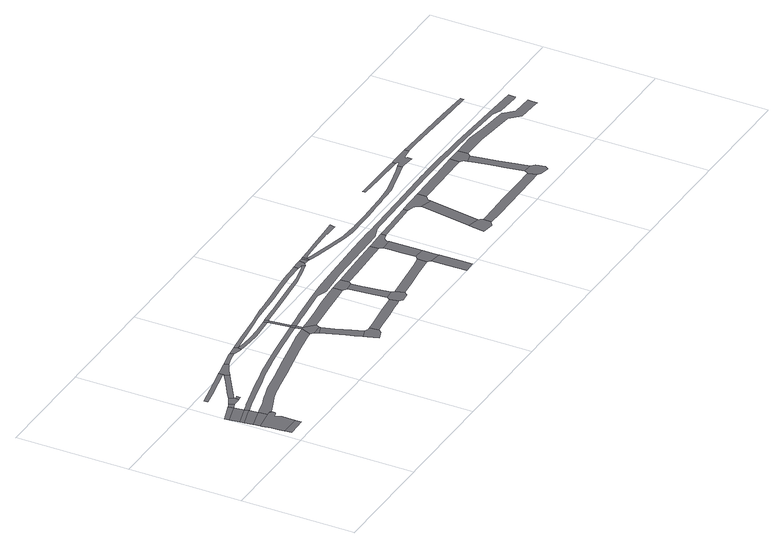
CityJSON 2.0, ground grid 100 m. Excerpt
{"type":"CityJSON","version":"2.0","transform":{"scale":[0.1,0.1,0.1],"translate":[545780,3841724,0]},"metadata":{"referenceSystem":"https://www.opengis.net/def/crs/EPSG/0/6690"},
"CityObjects":{
"road1":{"type":"Road","geometry":[{"type":"MultiSurface","lod":"1","boundaries":[[[0,1,2,3]]]}]},
"road2":{"type":"Road","attributes":{"function":"2","RoadStructureAttribute.sectionType":"7"},"geometry":[{"type":"MultiSurface","lod":"1","boundaries":[[[4,5,6,7,8,9,10,11,12,13,14,15,16,17,18,19,0,3]]]}]},
"road3":{"type":"Road","geometry":[{"type":"MultiSurface","lod":"1","boundaries":[[[20,21,15,14]]]}]},
"road4":{"type":"Road","attributes":{"function":"2","RoadStructureAttribute.sectionType":"7"},"geometry":[{"type":"MultiSurface","lod":"1","boundaries":[[[22,23,24,21,20]]]}]},
"road5":{"type":"Road","geometry":[{"type":"MultiSurface","lod":"1","boundaries":[[[25,26,23,22]]]}]},
"road6":{"type":"Road","attributes":{"function":"2","RoadStructureAttribute.sectionType":"7"},"geometry":[{"type":"MultiSurface","lod":"1","boundaries":[[[27,28,26,25]]]}]},
"road7":{"type":"Road","geometry":[{"type":"MultiSurface","lod":"1","boundaries":[[[29,30,28,27]]]}]},
"road8":{"type":"Road","attributes":{"RoadStructureAttribute.sectionType":"1"},"geometry":[{"type":"MultiSurface","lod":"1","boundaries":[[[31,32,29,27,33,34]]]}]},
"road9":{"type":"Road","attributes":{"RoadStructureAttribute.sectionType":"1"},"geometry":[{"type":"MultiSurface","lod":"1","boundaries":[[[35,36,31,34,37,38,39,40,41,42,43]]]}]},
"road10":{"type":"Road","geometry":[{"type":"MultiSurface","lod":"1","boundaries":[[[44,45,46,47,41,40]]]}]},
"road11":{"type":"Road","geometry":[{"type":"MultiSurface","lod":"1","boundaries":[[[48,49,50,51,52,53,54,55,56]]]}]},
"road12":{"type":"Road","attributes":{"RoadStructureAttribute.sectionType":"1"},"geometry":[{"type":"MultiSurface","lod":"1","boundaries":[[[57,58,59,60,61,35,43,62,63]]]}]},
"road13":{"type":"Road","geometry":[{"type":"MultiSurface","lod":"1","boundaries":[[[64,65,66,48,56,67,68,57,63,69,70,71]]]}]},
"road14":{"type":"Road","attributes":{"RoadStructureAttribute.sectionType":"1"},"geometry":[{"type":"MultiSurface","lod":"1","boundaries":[[[72,73,74,75,76,77,78,79,80,81,82,83,84,20,14,85,86,87,88,89,90,91,92,93,94,95,96,97,98,99]]]}]},
"road15":{"type":"Road","attributes":{"RoadStructureAttribute.sectionType":"1"},"geometry":[{"type":"MultiSurface","lod":"1","boundaries":[[[100,101,102,103,104,105,106,107,108,109,110,111,112,113,25,22,114,115,116,117,118,119,120,121,122,123,124,125,126,127,128]]]}]},
"road16":{"type":"Road","attributes":{"RoadStructureAttribute.sectionType":"1"},"geometry":[{"type":"MultiSurface","lod":"1","boundaries":[[[129,130,64,71,131,132]]]}]},
"road17":{"type":"Road","geometry":[{"type":"MultiSurface","lod":"1","boundaries":[[[133,129,132,134,135,136,137]]]}]},
"road18":{"type":"Road","attributes":{"RoadStructureAttribute.sectionType":"1"},"geometry":[{"type":"MultiSurface","lod":"1","boundaries":[[[138,139,140,137,136,141,142,143,144,145]]]}]},
"road19":{"type":"Road","attributes":{"RoadStructureAttribute.sectionType":"1"},"geometry":[{"type":"MultiSurface","lod":"1","boundaries":[[[146,147,148,149]]]}]},
"road20":{"type":"Road","attributes":{"RoadStructureAttribute.sectionType":"1"},"geometry":[{"type":"MultiSurface","lod":"1","boundaries":[[[150,151,152,153,154,155,156,149,148]]]}]},
"road21":{"type":"Road","attributes":{"RoadStructureAttribute.sectionType":"7"},"geometry":[{"type":"MultiSurface","lod":"1","boundaries":[[[157,128,72,158]]]}]},
"road22":{"type":"Road","geometry":[{"type":"MultiSurface","lod":"1","boundaries":[[[158,72,99,147,146,159]]]}]},
"road23":{"type":"Road","geometry":[{"type":"MultiSurface","lod":"1","boundaries":[[[160,100,128,157]]]}]},
"road24":{"type":"Road","geometry":[{"type":"MultiSurface","lod":"1","boundaries":[[[161,162,154,153,163,164,165,166,167]]]}]},
"road25":{"type":"Road","attributes":{"RoadStructureAttribute.sectionType":"7"},"geometry":[{"type":"MultiSurface","lod":"1","boundaries":[[[168,169,100,160]]]}]},
"road26":{"type":"Road","geometry":[{"type":"MultiSurface","lod":"1","boundaries":[[[170,145,144,169,168,171]]]}]},
"road27":{"type":"Road","attributes":{"RoadStructureAttribute.sectionType":"1"},"geometry":[{"type":"MultiSurface","lod":"1","boundaries":[[[172,173,174,175,176,177,178,179,180,181,182,183,184,133,137,185,186,187,188,189,190,191,192,193,194]]]}]},
"road28":{"type":"Road","attributes":{"RoadStructureAttribute.sectionType":"1"},"geometry":[{"type":"MultiSurface","lod":"1","boundaries":[[[195,196,197,198,199,158,159,200,201,202,203]]]}]},
"road29":{"type":"Road","attributes":{"RoadStructureAttribute.sectionType":"1"},"geometry":[{"type":"MultiSurface","lod":"1","boundaries":[[[204,205,206,207,208,209,167,166,210,211,212,213,214,215]]]}]},
"road30":{"type":"Road","attributes":{"RoadStructureAttribute.sectionType":"1"},"geometry":[{"type":"MultiSurface","lod":"1","boundaries":[[[216,217,218,219,220,221,222,223,224,225,226,170,171,227,228,229,230,231,232,233,234]]]}]},
"road31":{"type":"Road","geometry":[{"type":"MultiSurface","lod":"1","boundaries":[[[235,236,204,215,237,238,239,240,241,242]]]}]},
"road32":{"type":"Road","attributes":{"RoadStructureAttribute.sectionType":"1"},"geometry":[{"type":"MultiSurface","lod":"1","boundaries":[[[243,244,245,246,247,248,249,250,236,235]]]}]},
"road33":{"type":"Road","geometry":[{"type":"MultiSurface","lod":"1","boundaries":[[[251,252,253,254,195,203,255,247,246,256]]]}]},
"road34":{"type":"Road","geometry":[{"type":"MultiSurface","lod":"1","boundaries":[[[257,258,172,194,259,260,261,216,234,262,263]]]}]},
"road35":{"type":"Road","attributes":{"RoadStructureAttribute.sectionType":"1"},"geometry":[{"type":"MultiSurface","lod":"1","boundaries":[[[264,265,266,242,241,267,268,269]]]}]},
"road36":{"type":"Road","attributes":{"RoadStructureAttribute.sectionType":"1"},"geometry":[{"type":"MultiSurface","lod":"1","boundaries":[[[270,257,263,271,272]]]}]},
"road37":{"type":"Road","geometry":[{"type":"MultiSurface","lod":"1","boundaries":[[[273,270,272,274,275]]]}]},
"road38":{"type":"Road","attributes":{"RoadStructureAttribute.sectionType":"1"},"geometry":[{"type":"MultiSurface","lod":"1","boundaries":[[[276,277,278,279,251,256,280,281,282,283,284,285]]]}]},
"road39":{"type":"Road","attributes":{"RoadStructureAttribute.sectionType":"1"},"geometry":[{"type":"MultiSurface","lod":"1","boundaries":[[[286,287,288,289,290,291,292,293]]]}]},
"road40":{"type":"Road","geometry":[{"type":"MultiSurface","lod":"1","boundaries":[[[294,295,296,264,269,297,298,286,293]]]}]},
"road41":{"type":"Road","attributes":{"RoadStructureAttribute.sectionType":"1"},"geometry":[{"type":"MultiSurface","lod":"1","boundaries":[[[299,300,301,302,303,304,305,306,307,308,309,310,273,275]]]}]},
"road42":{"type":"Road","attributes":{"RoadStructureAttribute.sectionType":"1"},"geometry":[{"type":"MultiSurface","lod":"1","boundaries":[[[311,312,313,314,315,316,317,296,295]]]}]},
"road43":{"type":"Road","geometry":[{"type":"MultiSurface","lod":"1","boundaries":[[[318,319,320,321,322,276,285,314,313,323,324,325,326,327,328]]]}]},
"road44":{"type":"Road","attributes":{"RoadStructureAttribute.sectionType":"1"},"geometry":[{"type":"MultiSurface","lod":"1","boundaries":[[[329,330,331,332,318,328,333,334,335,336,337]]]}]},
"road45":{"type":"Road","attributes":{"RoadStructureAttribute.sectionType":"1"},"geometry":[{"type":"MultiSurface","lod":"1","boundaries":[[[338,339,340,341,342,343,344,345,346,347,348,349,350,351,352,353,354,355,356,357,358,359,275,274,360,361,362,363,364,365,366,367,368,369,370,371,372,373,374,375,376,377,378,379,380,381,382,383,384,385]]]}]},
"road46":{"type":"Road","geometry":[{"type":"MultiSurface","lod":"1","boundaries":[[[386,387,388,389,390,391,392,393,394,395,396,397,398]]]}]},
"road47":{"type":"Road","attributes":{"RoadStructureAttribute.sectionType":"1"},"geometry":[{"type":"MultiSurface","lod":"1","boundaries":[[[399,400,401,402,403,404,405,406,407,408,409,410,411,412,413,414,415,416,417,418,419,420,421,422,423,424,425,426,427,428,429,430,431,432,433,434,435,436,437,438,439,440,441,442,443,444,445,446,447,448,449,450,451,452,453,454,455,456,457,458,459,460,461,462,463,464,465,160,157]]]}]},
"road48":{"type":"Road","attributes":{"RoadStructureAttribute.sectionType":"1"},"geometry":[{"type":"MultiSurface","lod":"1","boundaries":[[[466,467,386,398,468,469]]]}]},
"road49":{"type":"Road","geometry":[{"type":"MultiSurface","lod":"1","boundaries":[[[470,471,472,473,474,475,329,337,476,477,478,479,480,481,482,483,484,485,466,469,486,487,488,489]]]}]},
"road50":{"type":"Road","attributes":{"RoadStructureAttribute.sectionType":"1"},"geometry":[{"type":"MultiSurface","lod":"1","boundaries":[[[490,491,492,493,395,394,494,495,496,497,498,499]]]}]},
"road51":{"type":"Road","attributes":{"RoadStructureAttribute.sectionType":"1"},"geometry":[{"type":"MultiSurface","lod":"1","boundaries":[[[500,501,502,503,504,505,506,507]]]}]},
"road52":{"type":"Road","attributes":{"RoadStructureAttribute.sectionType":"1"},"geometry":[{"type":"MultiSurface","lod":"1","boundaries":[[[508,509,510,511,470,489,512,513,514]]]}]},
"road53":{"type":"Road","geometry":[{"type":"MultiSurface","lod":"1","boundaries":[[[515,516,517,507,506,518,519,520,521,385,384,522,523,524,525,526,527,528,529,530,531]]]}]},
"road54":{"type":"Road","geometry":[{"type":"MultiSurface","lod":"1","boundaries":[[[532,533,499,498,534,535,536,537,538,539]]]}]},
"road55":{"type":"Road","attributes":{"RoadStructureAttribute.sectionType":"1"},"geometry":[{"type":"MultiSurface","lod":"1","boundaries":[[[540,541,542,543,544,545,546,547,548,549,550,551,532,539]]]}]},
"road56":{"type":"Road","geometry":[{"type":"MultiSurface","lod":"1","boundaries":[[[552,508,514,553,554,555,545,544,556,557]]]}]},
"road57":{"type":"Road","attributes":{"RoadStructureAttribute.sectionType":"1"},"geometry":[{"type":"MultiSurface","lod":"1","boundaries":[[[558,559,560,531,530,561,562,563,564,565,566,567]]]}]},
"road58":{"type":"Road","attributes":{"RoadStructureAttribute.sectionType":"1"},"geometry":[{"type":"MultiSurface","lod":"1","boundaries":[[[568,569,570,571,552,557,572,573,574,575,576,577]]]}]}
},
"vertices":[
[71,178,0],[76,118,0],[248,126,0],[244,177,0],
[246,298,0],[230,355,0],[251,358,0],[261,361,0],[268,367,0],[273,377,0],[274,390,0],[270,399,0],[260,408,0],[248,414,0],[225,411,0],[47,380,0],[48,370,0],[59,293,0],[66,222,0],[70,182,0],
[215,488,0],[39,440,0],
[204,564,0],[29,514,0],[39,443,0],
[198,603,0],[23,553,0],
[186,691,0],[10,639,0],
[179,737,0],[4,679,0],
[218,754,0],[191,741,0],[191,693,0],[233,709,0],
[288,793,0],[270,781,0],[264,709,0],[290,709,0],[298,709,0],[315,711,0],[311,744,0],[306,749,0],[306,754,0],
[343,715,0],[343,731,0],[343,747,0],[341,747,0],
[574,1029,0],[510,1016,0],[328,977,0],[164,945,0],[166,929,0],[170,910,0],[284,931,0],[436,963,0],[578,991,0],
[576,982,0],[497,930,0],[490,926,0],[421,881,0],[365,844,0],[581,932,0],[594,940,0],
[719,1057,0],[706,1055,0],[607,1035,0],[578,992,0],[578,990,0],[648,975,0],[721,1015,0],[730,1021,0],
[1456,753,0],[1385,745,0],[1339,741,0],[1177,709,0],[964,667,0],[744,624,0],[607,598,0],[564,589,0],[482,567,0],[428,550,0],[378,535,0],[342,517,0],[243,496,0],[256,416,0],[262,413,0],[269,408,0],[273,404,0],[379,446,0],[454,475,0],[463,479,0],[516,493,0],[578,511,0],[662,526,0],[827,557,0],[1005,592,0],[1170,623,0],[1346,657,0],[1426,664,0],
[1444,848,0],[1066,796,0],[902,769,0],[863,763,0],[807,754,0],[765,744,0],[718,734,0],[625,713,0],[545,696,0],[425,665,0],[264,623,0],[257,621,0],[253,620,0],[203,605,0],[209,565,0],[256,579,0],[265,582,0],[293,590,0],[402,618,0],[432,625,0],[435,626,0],[634,674,0],[709,693,0],[764,703,0],[856,721,0],[864,723,0],[939,738,0],[1155,771,0],[1449,809,0],
[878,1087,0],[860,1085,0],[798,1039,0],[883,1055,0],
[973,1100,0],[896,1051,0],[945,1038,0],[974,1034,0],[977,1068,0],
[1265,1056,0],[1150,1053,0],[1057,1057,0],[1043,1026,0],[1198,1020,0],[1343,1032,0],[1417,1038,0],[1412,1070,0],
[1541,642,0],[1456,640,0],[1468,607,0],[1544,633,0],
[1486,555,0],[1538,406,0],[1561,343,0],[1584,278,0],[1658,304,0],[1626,401,0],[1580,529,0],
[1475,813,0],[1482,756,0],
[1563,678,0],
[1470,852,0],
[1699,290,0],[1694,289,0],[1595,246,0],[1626,155,0],[1701,182,0],[1724,213,0],[1715,292,0],
[1447,1036,0],[1420,1033,0],
[1442,1076,0],[1447,1043,0],
[2234,1231,0],[2138,1227,0],[2119,1227,0],[2058,1224,0],[1916,1210,0],[1753,1191,0],[1638,1181,0],[1626,1180,0],[1600,1178,0],[1588,1177,0],[1554,1174,0],[1386,1152,0],[1117,1120,0],[1314,1117,0],[1441,1133,0],[1615,1146,0],[1620,1147,0],[1632,1148,0],[1637,1148,0],[1741,1156,0],[1901,1170,0],[2078,1187,0],[2236,1193,0],
[2105,817,0],[2047,814,0],[1864,797,0],[1728,782,0],[1572,766,0],[1688,691,0],[1846,707,0],[2058,729,0],[2107,735,0],
[2164,348,0],[2138,344,0],[1990,326,0],[1784,300,0],[1781,299,0],[1739,294,0],[1818,224,0],[1887,232,0],[1955,241,0],[2078,257,0],[2124,262,0],[2174,268,0],
[2278,1186,0],[2273,1184,0],[2251,1174,0],[2203,1161,0],[2089,1139,0],[2019,1131,0],[1937,1123,0],[1717,1101,0],[1658,1095,0],[1639,1094,0],[1591,1089,0],[1540,1053,0],[1643,1064,0],[1682,1068,0],[2044,1106,0],[2142,1125,0],[2196,1135,0],[2282,1158,0],[2293,1161,0],
[2264,381,0],[2179,375,0],[2206,247,0],[2206,245,0],[2285,255,0],[2291,263,0],[2306,285,0],[2288,363,0],
[2249,497,0],[2235,604,0],[2235,609,0],[2221,721,0],[2143,710,0],[2154,607,0],[2156,594,0],[2169,473,0],
[2239,822,0],[2237,822,0],[2184,820,0],[2172,820,0],[2142,710,0],[2241,746,0],
[2331,1235,0],[2293,1234,0],[2261,1189,0],[2265,1188,0],[2271,1187,0],[2308,1172,0],[2323,1179,0],
[2788,426,0],[2702,415,0],[2394,377,0],[2433,300,0],[2597,321,0],[2787,344,0],
[2369,1237,0],[2365,1175,0],[2371,1175,0],
[2394,1238,0],[2383,1170,0],[2395,1205,0],
[2782,843,0],[2706,840,0],[2535,834,0],[2351,826,0],[2242,746,0],[2381,752,0],[2631,762,0],[2784,767,0],[2785,767,0],[2785,766,0],
[2818,318,0],[2819,222,0],[2821,106,0],[2823,9,0],[2927,11,0],[2925,104,0],[2924,239,0],[2922,302,0],
[2921,342,0],[2920,454,0],[2815,453,0],[2807,327,0],[2810,325,0],
[2448,1213,0],[2505,1216,0],[2628,1222,0],[2786,1226,0],[2790,1219,0],[2908,1223,0],[2913,1244,0],[2917,1265,0],[2912,1265,0],[2784,1259,0],[2655,1253,0],[2478,1241,0],
[2920,482,0],[2917,647,0],[2915,742,0],[2808,740,0],[2810,669,0],[2810,668,0],[2813,596,0],
[2985,852,0],[2899,848,0],[2880,847,0],[2845,846,0],[2816,845,0],[2915,768,0],[2914,774,0],[2917,778,0],[2929,790,0],[2932,793,0],[2981,809,0],
[3385,866,0],[3268,862,0],[3133,857,0],[2996,852,0],[2985,810,0],[2998,810,0],[3094,813,0],[3249,820,0],[3383,825,0],
[3903,1192,0],[3853,1177,0],[3778,1158,0],[3691,1138,0],[3646,1127,0],[3586,1114,0],[3561,1109,0],[3486,1103,0],[3410,1098,0],[3306,1097,0],[3241,1093,0],[3141,1090,0],[3089,1089,0],[2988,1088,0],[2987,1088,0],[2902,1095,0],[2812,1101,0],[2706,1123,0],[2681,1129,0],[2541,1164,0],[2446,1185,0],[2421,1193,0],[2403,1163,0],[2471,1143,0],[2536,1128,0],[2616,1110,0],[2792,1071,0],[2902,1060,0],[2944,1056,0],[2984,1058,0],[2989,1058,0],[3089,1059,0],[3147,1060,0],[3239,1063,0],[3309,1067,0],[3402,1068,0],[3408,1069,0],[3457,1076,0],[3482,1076,0],[3589,1079,0],[3604,1082,0],[3654,1093,0],[3788,1124,0],[3853,1139,0],[3912,1153,0],[3913,1153,0],[3933,1158,0],[3925,1198,0],
[3414,297,0],[3407,255,0],[3405,240,0],[3395,178,0],[3391,155,0],[3498,140,0],[3516,153,0],[3530,164,0],[3539,164,0],[3547,240,0],[3545,242,0],[3529,261,0],[3519,273,0],
[1557,824,0],[1587,828,0],[1632,833,0],[1942,872,0],[1944,871,0],[2035,841,0],[2195,852,0],[2304,860,0],[2437,863,0],[2683,867,0],[2919,874,0],[2994,900,0],[2995,900,0],[3030,912,0],[3089,913,0],[3149,914,0],[3240,915,0],[3304,916,0],[3388,917,0],[3401,917,0],[3449,918,0],[3622,921,0],[3890,924,0],[3911,924,0],[3960,924,0],[3973,924,0],[4109,923,0],[4347,918,0],[4415,916,0],[4648,908,0],[4933,892,0],[4942,889,0],[5028,857,0],[5232,844,0],[5256,854,0],[5257,884,0],[5259,913,0],[5252,913,0],[4950,929,0],[4942,929,0],[4705,942,0],[4451,954,0],[4349,957,0],[4168,964,0],[3973,964,0],[3906,964,0],[3890,964,0],[3792,964,0],[3444,958,0],[3403,958,0],[3390,957,0],[3304,956,0],[3238,955,0],[3148,954,0],[3088,953,0],[2992,952,0],[2957,952,0],[2700,948,0],[2482,942,0],[2318,934,0],[2068,923,0],[2067,923,0],[1944,909,0],[1940,909,0],[1631,874,0],[1603,870,0],[1593,869,0],
[3489,757,0],[3487,746,0],[3521,280,0],[3596,730,0],
[3632,871,0],[3529,869,0],[3506,868,0],[3480,868,0],[3399,866,0],[3393,866,0],[3392,823,0],[3397,822,0],[3453,806,0],[3460,800,0],[3463,798,0],[3472,788,0],[3479,780,0],[3484,772,0],[3485,770,0],[3488,763,0],[3602,764,0],[3606,768,0],[3609,770,0],[3633,791,0],
[4141,247,0],[3896,244,0],[3782,243,0],[3726,243,0],[3677,164,0],[3857,165,0],[4013,167,0],[4202,169,0],[4327,170,0],[4306,248,0],
[3917,1263,0],[3470,1268,0],[3467,1268,0],[3470,1254,0],[3472,1241,0],[3687,1235,0],[3955,1230,0],[3955,1262,0],
[4208,881,0],[3973,877,0],[3899,875,0],[3656,871,0],[3900,794,0],[3975,795,0],[4209,798,0],
[4159,1259,0],[4050,1261,0],[3975,1262,0],[3965,1225,0],[3970,1223,0],[3971,1222,0],[3975,1213,0],[3963,1158,0],[4006,1154,0],[4071,1147,0],[4073,1189,0],[4065,1197,0],[4065,1207,0],[4093,1212,0],[4160,1222,0],[4162,1223,0],[4160,1259,0],
[4330,282,0],[4306,249,0],[4328,169,0],[4356,149,0],[4439,136,0],[4462,171,0],[4441,250,0],[4413,276,0],
[4412,276,0],[4393,377,0],[4359,559,0],[4339,667,0],[4322,765,0],[4245,744,0],[4257,683,0],[4257,681,0],[4280,557,0],[4284,537,0],[4284,535,0],[4299,452,0],
[4345,883,0],[4240,772,0],[4241,767,0],[4242,763,0],[4324,767,0],[4346,797,0],
[4760,1239,0],[4502,1251,0],[4230,1258,0],[4207,1223,0],[4280,1221,0],[4485,1213,0],[4657,1208,0],[4850,1199,0],[5036,1192,0],[5037,1223,0],
[5072,753,0],[4986,836,0],[4727,861,0],[4554,887,0],[4583,794,0],[4949,759,0],[5036,674,0],[5255,661,0],[5258,660,0],[5260,742,0]
]}
